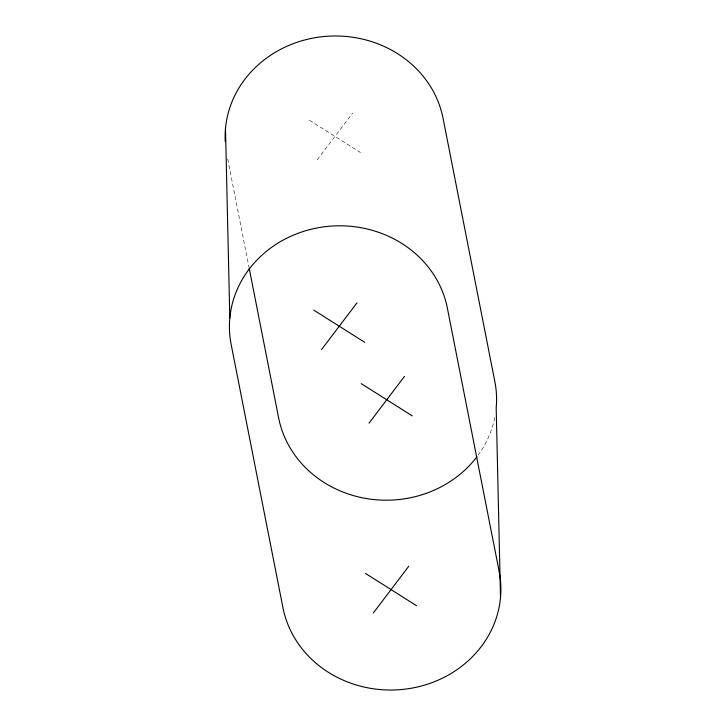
<?xml version="1.0" encoding="UTF-8"?>
<svg xmlns="http://www.w3.org/2000/svg" width="726" height="726" viewBox="0 0 726 726"><rect width="100%" height="100%" fill="white"/><g stroke="black" fill="none" stroke-linecap="round" stroke-linejoin="round"><path stroke-width="0.54" stroke-dasharray="3.63 2.72" d="M317.208 159.793L352.673 113.02M309.439 120.28L360.45 152.524M227.719 159.012L248.918 266.814M494.769 417.55A109.835 100.415 -1.3 0 1 478.262 454.975"/><path stroke-width="1.09" d="M321.518 349.605L356.983 302.833M369.017 423.167L404.482 376.395M373.327 612.98L408.792 566.207M313.741 310.102L364.751 342.336M361.249 383.664L412.259 415.898M365.55 573.476L416.561 605.72M249.136 267.921L278.648 417.949A109.835 100.415 -1.3 0 0 363.336 497.982A109.835 100.415 -1.3 0 0 476.928 456.772M500.504 597.616L496.194 407.794A109.835 100.415 -1.3 0 0 494.851 381.613L443.041 118.238A109.835 100.415 -1.3 0 0 322.625 36.663A109.835 100.415 -1.3 0 0 225.232 141.525M225.496 128.384L229.806 318.206M499.161 571.435L447.352 308.051A109.835 100.415 -1.3 0 0 319.821 227.456A109.835 100.415 -1.3 0 0 231.149 344.387L282.959 607.762A109.835 100.415 -1.3 0 0 410.489 688.366A109.835 100.415 -1.3 0 0 499.161 571.435"/></g></svg>
